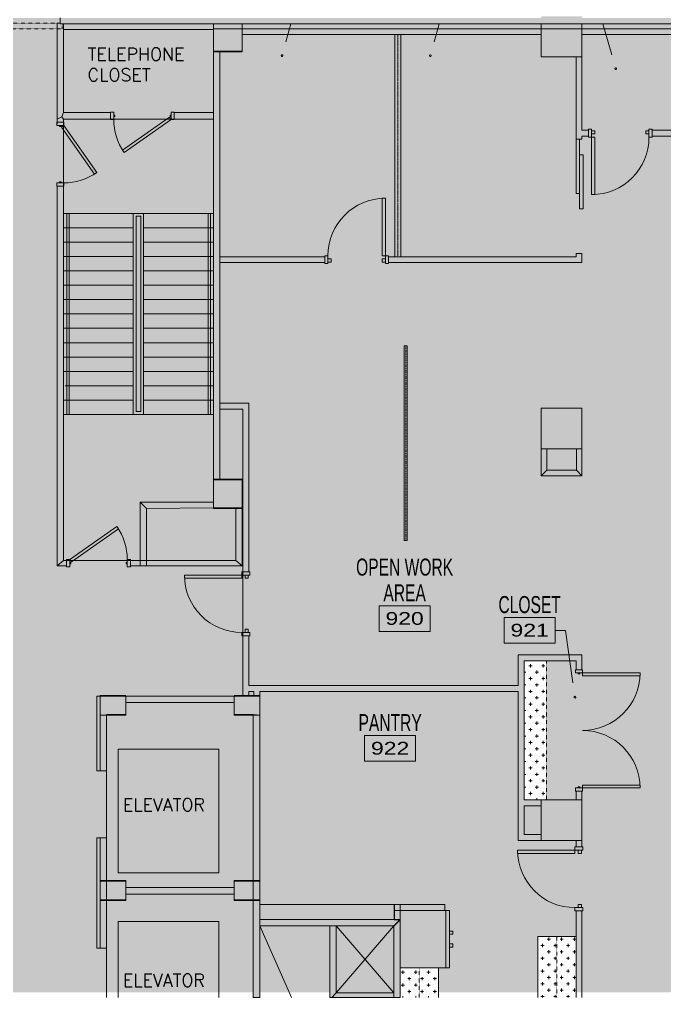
# Model space of a CAD drawing. Header units: inches. Extents: x 395 to 1878, y 644 to 1756.
# Drawn here: x 1077 to 1481, y 644 to 1257 of the extents above; entities that cross this region are included whole.
import ezdxf

# ---------------------------------------------------------------- set-up
doc = ezdxf.new("R2010")
doc.units = ezdxf.units.IN
doc.header["$MEASUREMENT"] = 0
for name, pattern in [('IMPORT-4694_52_AR$0$FENCELINE2 _2_', [1.16, 0.2, -0.08, 0, -0.08, 0.8, 0]), ('IMPORT-4694_52_AR$0$HIDDEN2 _2_', [0.15, 0.1, -0.05]), ('IMPORT-4694_52_AR$0$HIDDEN4', [0.09375, 0.0625, -0.03125]), ('IMPORT-PHANTOM4 _3_', [0.5, 0.25, -0.05, 0.05, -0.05, 0.05, -0.05])]:
    doc.linetypes.add(name, pattern=pattern)
for name, color, linetype, lineweight in [('4694_52_AR$0$A-Area-Iden-Name', 7, 'Continuous', 9), ('4694_52_AR$0$A-Area-Iden-Numb', 7, 'Continuous', 9), ('4694_52_AR$0$A-Door-Neww', 7, 'Continuous', 9), ('4694_52_AR$0$A-Flor-Appl', 7, 'Continuous', 9), ('4694_52_AR$0$A-Flor-Case-Neww', 7, 'Continuous', 9), ('4694_52_AR$0$A-Flor-Case-Patt', 7, 'Continuous', 9), ('4694_52_AR$0$A-Wall-Demo', 7, 'IMPORT-4694_52_AR$0$HIDDEN4', 9), ('4694_52_AR$0$A-Wall-Exst', 7, 'Continuous', 9), ('4694_52_AR$0$A-Wall-Neww', 7, 'Continuous', 9), ('4694_52_AR$0$A-Wall-Patt', 7, 'Continuous', 9), ('4694_52_BB$0$A-Door-Exst', 7, 'Continuous', 9), ('4694_52_BB$0$A-Wall-Exst', 7, 'Continuous', 9), ('4694_52_BB$0$A-Wall-Patt', 7, 'Continuous', 9), ('4694_52_BB$0$BHT', 7, 'Continuous', 9), ('4694_52_BB$0$BPT', 7, 'Continuous', 9), ('4694_52_BB$0$BTX', 7, 'Continuous', 9), ('4694_52_BB$0$T-DRWG-BLCK__1', 7, 'Continuous', 9), ('9t floor LINKED_dwg', 8, 'Continuous', 9), ('A-DETL-GENF', 92, 'Continuous', 9), ('A-Hatch', 7, 'Continuous', 9), ('A-Wall-Neww', 7, 'Continuous', 9), ('A-WALL-PATT', 111, 'Continuous', 13), ('I-WALL', 2, 'Continuous', 13)]:
    doc.layers.add(name, color=color, linetype=linetype, lineweight=lineweight)
doc.styles.add('Arial Narrow', font='ARIALN.TTF', dxfattribs={"width": 1.569593, "height": 8})
doc.styles.add('Arial Narrow_1', font='ARIALN.TTF', dxfattribs={"width": 0.8, "height": 10.666667})
doc.styles.add('romans', font='romans__.ttf', dxfattribs={"height": 8})
pattern_1 = [(0, (0, 0), (4, 4), [2, -6]), (90, (1, -1), (-4, 4), [2, -6])]

# ---------------------------------------------------------------- blocks, each defined once
blk = doc.blocks.new('9t floor LINKED_dwg_4694_52_AR$0$A$C405A1647-4997612-FIRST FLOOR POWER _ SIGNAL')
at = {"layer": '4694_52_AR$0$A-Flor-Appl', "flags": 128}
for points in [[(36, 2.25), (0, 2.25), (0, 31), (36, 31)], [(36, 0), (0, 0), (0, 2.25), (36, 2.25)], [(13, 0), (13, -2), (15, -2), (15, 0)], [(23, 0), (23, -2), (21, -2), (21, 0)]]:
    blk.add_lwpolyline(points, close=True, dxfattribs=at)
blk = doc.blocks.new('9t floor LINKED_dwg_4694_52_AR$0$_DotSmall-4997614-FIRST FLOOR POWER _ SIGNAL')
at = {"layer": '4694_52_AR$0$A-Area-Iden-Name'}
for start, end in [(360, 180), (180, 360)]:
    blk.add_arc((0, 0), 0.0625, start, end, dxfattribs=at)
blk = doc.blocks.new('9t floor LINKED_dwg_4694_52_AR$0$OTJ_Room_Tag_4_P-4997613-FIRST FLOOR POWER _ SIGNAL')
at = {"layer": '4694_52_AR$0$A-Area-Iden-Numb', "flags": 128}
blk.add_lwpolyline([(2, -2), (2, 0), (-2, 0), (-2, -2)], close=True, dxfattribs=at)
blk = doc.blocks.new('9t floor LINKED_dwg_4694_52_BB$0$UNIT0-4997736-FIRST FLOOR POWER _ SIGNAL')
at = {"layer": '4694_52_BB$0$T-DRWG-BLCK__1', "flags": 128}
blk.add_lwpolyline([(1127.25, 705), (1143.25, 705), (1143.25, 717), (1127.25, 717)], close=True, dxfattribs=at)
blk = doc.blocks.new('9t floor LINKED_dwg_4694_52_BB$0$UNIT0-4997737-FIRST FLOOR POWER _ SIGNAL')
at = {"layer": '4694_52_BB$0$T-DRWG-BLCK__1', "flags": 128}
blk.add_lwpolyline([(1211.25, 705), (1227.25, 705), (1227.25, 717), (1211.25, 717)], close=True, dxfattribs=at)
blk = doc.blocks.new('9t floor LINKED_dwg_4694_52_BB$0$UNIT0-4997738-FIRST FLOOR POWER _ SIGNAL')
at = {"layer": '4694_52_BB$0$T-DRWG-BLCK__1', "flags": 128}
blk.add_lwpolyline([(1127.25, 821.00004), (1143.25, 821.00004), (1143.25, 833.00004), (1127.25, 833.00004)], close=True, dxfattribs=at)
blk = doc.blocks.new('9t floor LINKED_dwg_4694_52_BB$0$UNIT0-4997739-FIRST FLOOR POWER _ SIGNAL')
at = {"layer": '4694_52_BB$0$T-DRWG-BLCK__1', "flags": 128}
blk.add_lwpolyline([(1211.25, 821.00004), (1227.25, 821.00004), (1227.25, 833.00004), (1211.25, 833.00004)], close=True, dxfattribs=at)
blk = doc.blocks.new('9t floor LINKED_dwg_4694_52_BB$0$UNIT0-4997740-FIRST FLOOR POWER _ SIGNAL')
at = {"layer": '4694_52_BB$0$T-DRWG-BLCK__1', "flags": 128}
blk.add_lwpolyline([(1198.24992, 950.56188), (1216.24992, 950.56188), (1216.24992, 968.56238), (1198.24992, 968.56238)], close=True, dxfattribs=at)
blk = doc.blocks.new('9t floor LINKED_dwg_4694_52_BB$0$UNIT0-4997749-FIRST FLOOR POWER _ SIGNAL')
at = {"layer": '4694_52_BB$0$T-DRWG-BLCK__1'}
blk.add_line((1198.25, 1254.12), (1198.25, 1236.56), dxfattribs=at)
at = {"layer": '4694_52_BB$0$T-DRWG-BLCK__1', "flags": 128}
blk.add_lwpolyline([(1198.25, 1236.56), (1216.25, 1236.56), (1216.25, 1254.12)], dxfattribs=at)
blk = doc.blocks.new('9t floor LINKED_dwg_4694_52_BB$0$A$C7A7F779C-4997768-FIRST FLOOR POWER _ SIGNAL')
at = {"layer": '4694_52_BB$0$BPT'}
for p, q in [((94.02, 126), (0, 126)), ((2.13, 0.02), (2.13, 125.73)), ((3.63, 0.02), (3.63, 125.73)), ((90.62, 0.02), (90.62, 126.11)), ((92.12, 0.02), (92.12, 126.11)), ((43.75, 117), (0, 117)), ((94.02, 117), (50.12, 117)), ((43.75, 108), (0, 108)), ((94.02, 108), (50.12, 108)), ((43.75, 99), (0, 99)), ((94.02, 99), (50.12, 99)), ((43.75, 90), (0, 90)), ((94.02, 90), (50.12, 90)), ((43.75, 81), (0, 81)), ((94.02, 81), (50.12, 81)), ((43.75, 72), (0, 72)), ((94.02, 72), (50.12, 72)), ((43.75, 63), (0, 63)), ((94.02, 63), (50.12, 63)), ((43.75, 54), (0, 54)), ((94.02, 54), (50.12, 54)), ((43.75, 45), (0, 45)), ((94.02, 45), (50.12, 45)), ((43.75, 36), (0, 36)), ((94.02, 36), (50.12, 36)), ((43.75, 27), (0, 27)), ((94.02, 27), (50.12, 27)), ((43.75, 18), (1, 18)), ((94.02, 18), (50.12, 18)), ((43.75, 9), (43.75, 0.02)), ((94.02, 9), (50.12, 9)), ((94.02, 0), (0, 0))]:
    blk.add_line(p, q, dxfattribs=at)
at = {"layer": '4694_52_BB$0$BPT', "flags": 128}
for points in [[(0, 9), (43.75, 9), (43.75, 125.73)], [(50.12, 125.73), (50.12, 117), (50.12, 0.02)]]:
    blk.add_lwpolyline(points, dxfattribs=at)
blk.add_lwpolyline([(45.51, 124.23), (48.51, 124.23), (48.51, 1.89), (45.51, 1.89)], close=True, dxfattribs=at)
blk = doc.blocks.new('9t floor LINKED_dwg-4848483-FIRST FLOOR POWER _ SIGNAL')
at = {"layer": '4694_52_AR$0$A-Flor-Case-Patt'}
h = blk.add_hatch(dxfattribs=at)
h.set_pattern_fill('FP_2', color=256, style=0, pattern_type=2)
h.set_pattern_definition(pattern_1)
h.paths.add_polyline_path([(1393, 768), (1407, 768), (1407, 855.02), (1393, 855.02), (1393, 814.06)], flags=0)
h = blk.add_hatch(dxfattribs=at)
h.set_pattern_fill('FP_3', color=256, style=0, pattern_type=2)
h.set_pattern_definition([(90, (1976.5, -792.25), (-4, 4), [2, -6]), (180, (1977.5, -791.25), (-4, -4), [2, -6])])
h.paths.add_polyline_path([(1401.5, 644.22), (1425.5, 644.22), (1425.5, 682.5), (1401.5, 682.5), (1401.5, 647.5)], flags=0)
h = blk.add_hatch(dxfattribs=at)
h.set_pattern_fill('FP_2', color=256, style=0, pattern_type=2)
h.set_pattern_definition(pattern_1)
h.paths.add_polyline_path([(1315.25, 644.22), (1339.25, 644.22), (1339.25, 662.79), (1315.25, 662.79), (1315.25, 647.07)], flags=0)
at = {"layer": '4694_52_BB$0$BHT'}
h = blk.add_hatch(color=256, dxfattribs=at)
h.paths.add_polyline_path([(683.75, 987.5), (685, 987.5), (685, 1013), (683.75, 1013), (683.75, 1010.33)], flags=0)
h.paths.add_polyline_path([(688.75, 987.5), (709.25, 987.5), (709.25, 1013), (688.75, 1013), (688.75, 1008)], flags=0)
h.paths.add_polyline_path([(1429.25, 988), (1429.25, 1013.5), (1403.75, 1013.5), (1403.75, 988)], flags=0)
h.paths.add_polyline_path([(707.94, 1233), (709.25, 1233), (709.25, 1258.5), (683.75, 1258.5), (683.75, 1233), (696.35, 1233)], flags=0)
h.paths.add_polyline_path([(1429.25, 1233.5), (1429.25, 1254.12), (1403.75, 1254.12), (1403.75, 1233.5)], flags=0)
h.paths.add_polyline_path([(1429.25, 1257.87), (1429.25, 1259), (1403.75, 1259), (1403.75, 1257.87), (1404.88, 1257.87)], flags=0)
h.paths.add_polyline_path([(683.75, 1497.5), (709.25, 1497.5), (709.25, 1523), (683.75, 1523)], flags=0)
h.paths.add_polyline_path([(1404.5, 1497.5), (1427.5, 1497.5), (1427.5, 1520.45), (1404.5, 1520.45)], flags=0)
h.paths.add_polyline_path([(1163.75, 1497.5), (1189.25, 1497.5), (1189.25, 1523), (1163.75, 1523), (1163.75, 1519.5)], flags=0)
h.paths.add_polyline_path([(936.73, 1499.81), (949.25, 1499.81), (949.25, 1523), (948.25, 1523), (948.25, 1521.38), (944.5, 1521.38), (944.5, 1523), (923.75, 1523), (923.75, 1499.81), (936.31, 1499.81)], flags=0)
h = blk.add_hatch(color=256, dxfattribs=at)
h.paths.add_polyline_path([(1002.25, 969), (975.53, 966.56), (1002.25, 966.56)], flags=0)
h.paths.add_polyline_path([(891.25, 911.3), (891.25, 914.56), (953.53, 914.56), (953.53, 927.72), (971.53, 927.72), (971.53, 914.56), (1014.25, 914.56), (1014.25, 950.56), (1010.25, 950.56), (1010.25, 918.56), (975.53, 918.56), (975.53, 966.56), (1002.25, 969), (1014.25, 969), (1014.25, 1037.1), (1010.25, 1037.1), (1010.25, 970.56), (971.53, 970.56), (971.53, 946.56), (876.25, 946.56), (876.25, 946.31), (888.63, 946.31), (888.63, 942.56), (971.53, 942.56), (971.53, 938.56), (876.25, 938.56), (876.25, 934.56), (887.25, 934.56), (887.25, 911.3), (888.63, 911.3)], flags=0)
h.paths.add_polyline_path([(949.53, 918.56), (891.25, 918.56), (891.25, 934.56), (971.53, 934.56), (971.53, 931.72), (949.53, 931.72), (949.53, 926.83)], flags=0)
h.paths.add_polyline_path([(858.25, 934.56), (858.25, 938.56), (825.5, 938.56), (825.5, 934.56)], flags=0)
h.paths.add_polyline_path([(821.75, 934.56), (821.75, 938.56), (820.25, 938.56), (820.25, 942.56), (816.25, 942.56), (816.25, 934.56), (820.25, 934.56)], flags=0)
h.paths.add_polyline_path([(858.25, 1243), (876.25, 1243), (876.25, 1250.56), (939.28, 1250.56), (939.28, 1212.56), (925.28, 1212.56), (925.28, 1236.56), (820.25, 1236.56), (820.25, 1250.56), (858.25, 1250.56), (858.25, 1243)], flags=0)
h.paths.add_polyline_path([(816.56, 946.31), (858.25, 946.31), (858.25, 946.56), (820.25, 946.56), (820.25, 1080.56), (964.25, 1080.56), (964.25, 1018.56), (968.25, 1018.56), (968.25, 1076.56), (1010.25, 1076.56), (1010.25, 1073.1), (1014.25, 1073.1), (1014.25, 1109.59), (1010.25, 1109.59), (1010.25, 1106.56), (968.25, 1106.56), (968.25, 1161.64), (964.25, 1161.64), (964.25, 1102.56), (876.25, 1102.56), (876.25, 1098.56), (964.25, 1098.56), (964.25, 1084.56), (820.25, 1084.56), (820.25, 1098.56), (858.25, 1098.56), (858.25, 1102.56), (820.25, 1102.56), (820.25, 1232.56), (921.28, 1232.56), (921.28, 1208.56), (943.28, 1208.56), (943.28, 1250.56), (1014.25, 1250.56), (1014.25, 1254.12), (858.25, 1254.12), (858.25, 1254.12), (817, 1254.12), (817, 1110.12), (816.25, 1110.12), (816.25, 1106.37), (817, 1106.37), (817, 977.94), (816.25, 977.94), (816.25, 946.31), (816.54, 946.31)], flags=0)
h.paths.add_polyline_path([(1216.25, 951), (1216.25, 968.56), (1198.25, 968.56), (1198.25, 951), (1202.25, 951)], flags=0)
h.paths.add_polyline_path([(1202.25, 969), (1202.25, 1236.56), (1198.25, 1236.56), (1198.25, 1198.56), (1171.72, 1198.56), (1171.72, 1194.56), (1198.25, 1194.56), (1198.25, 969)], flags=0)
h.paths.add_polyline_path([(1010.25, 1080.56), (968.25, 1080.56), (968.25, 1102.56), (1010.25, 1102.56), (1010.25, 1084.56)], flags=0)
h.paths.add_polyline_path([(1014.25, 1145.59), (1014.25, 1218.56), (1010.25, 1218.56), (1010.25, 1145.59)], flags=0)
h.paths.add_polyline_path([(1100.25, 1191.56), (1104.25, 1191.56), (1104.25, 1194.56), (1135.72, 1194.56), (1135.72, 1198.56), (1104.25, 1198.56), (1104.25, 1250.56), (1198.25, 1250.56), (1198.25, 1237), (1216.25, 1237), (1216.25, 1254.12), (1102.13, 1254.12), (1102.13, 1254.56), (1100.25, 1254.56), (1100.25, 1194.56)], flags=0)
h.paths.add_polyline_path([(1014.25, 1219), (1014.25, 1250.56), (1002.25, 1250.56), (1002.25, 1219), (1010.25, 1219)], flags=0)
for points in [[(1152.25, 914.56), (1156.25, 914.56), (1156.25, 950.56), (1152.25, 954.56), (1152.25, 920.49)], [(1156.25, 950.56), (1198.25, 951), (1198.25, 954.56), (1152.25, 954.56)], [(1227.25, 717.44), (1227.25, 821), (1223.25, 821.44), (1223.25, 717.44)], [(1127.25, 675.14), (1127.25, 744.12), (1125.25, 744.12), (1125.25, 675.14)], [(1131.25, 717), (1131.25, 744.12), (1127.25, 744.12), (1127.25, 717.44)], [(1143.25, 705), (1143.25, 717.44), (1127.25, 717.44), (1127.25, 705.44), (1136.69, 705.18)], [(1227.25, 705), (1227.25, 717.44), (1211.25, 717.44), (1211.25, 705)], [(1211.25, 709), (1211.25, 713), (1143.25, 713), (1143.25, 709)], [(1131.25, 675.14), (1131.25, 705), (1127.25, 705), (1127.25, 675.14)], [(1223.25, 644.22), (1227.25, 644.22), (1227.25, 705), (1223.25, 705), (1223.25, 647.5)], [(1311.25, 689.07), (1315.25, 693.07), (1227.25, 693.07), (1227.25, 689.07)], [(1315.25, 644.22), (1315.25, 692.86), (1311.25, 688.86), (1311.25, 644.22)], [(1271.25, 644.22), (1272.4, 644.22), (1275.25, 647.07), (1275.25, 689.07), (1271.25, 689.07), (1271.25, 647.5)], [(1311.25, 644.22), (1311.25, 647.07), (1275.25, 647.07), (1272.4, 644.22)]]:
    blk.add_hatch(color=256, dxfattribs=at).paths.add_polyline_path(points, flags=0)
h = blk.add_hatch(color=256, dxfattribs=at)
h.paths.add_polyline_path([(1311.34, 644.22), (1315.25, 644.22), (1315.25, 693.07), (1227.25, 693.07), (1227.25, 705), (1223.25, 705), (1223.25, 644.22), (1227.25, 644.22), (1227.25, 689.07), (1271.25, 689.07), (1271.25, 644.22), (1311.25, 644.22)], flags=0)
h.paths.add_polyline_path([(807.25, 644.22), (811.25, 644.22), (811.25, 694.57), (887.25, 694.57), (887.25, 644.22), (891.25, 644.22), (891.25, 705), (887.25, 705), (887.25, 698.57), (807.25, 698.57), (807.25, 647.5)], flags=0)
h.paths.add_polyline_path([(1311.25, 647.07), (1275.25, 647.07), (1275.25, 689.07), (1311.25, 689.07), (1311.25, 647.5)], flags=0)
h.paths.add_polyline_path([(983.25, 675.14), (987.25, 675.14), (987.25, 705), (983.25, 705)], flags=0)
h.paths.add_polyline_path([(1127.25, 675.14), (1131.25, 675.14), (1131.25, 705), (1127.25, 705)], flags=0)
h.paths.add_polyline_path([(1136.69, 705.44), (1143.25, 705.44), (1143.25, 709), (1211.25, 709), (1211.25, 705.44), (1227.25, 705.44), (1227.25, 717), (1211.25, 717), (1211.25, 713), (1143.25, 713), (1143.25, 717), (1127.25, 717), (1127.25, 705.44)], flags=0)
h.paths.add_polyline_path([(903.25, 705.44), (903.25, 713), (971.25, 713), (971.25, 705.44), (987.25, 705.44), (987.25, 717), (913.13, 717), (913.13, 789.61), (983.25, 789.61), (983.25, 786.11), (987.25, 786.11), (987.25, 833), (983.25, 833), (983.25, 819.1), (963.13, 819.1), (963.13, 833), (947.63, 833), (947.63, 829), (959.13, 829), (959.13, 815.1), (983.25, 815.1), (983.25, 793.61), (891.25, 793.61), (891.25, 797), (887.25, 797), (887.25, 717.44), (891.25, 717.44), (891.25, 789.61), (909.13, 789.61), (909.13, 717), (887.25, 717), (887.25, 705.44), (891.25, 705.44)], flags=0)
h.paths.add_polyline_path([(1131.25, 717.44), (1131.25, 744.12), (1127.25, 744.11), (1127.25, 717.44)], flags=0)
h.paths.add_polyline_path([(987.25, 717.44), (987.25, 744.11), (983.25, 744.11), (983.25, 717.44)], flags=0)
h.paths.add_polyline_path([(1223.25, 717.44), (1227.25, 717.44), (1227.25, 833), (1211.25, 833), (1211.25, 821), (1223.25, 821), (1223.25, 746.25)], flags=0)
h.paths.add_polyline_path([(1127.25, 786.11), (1131.25, 786.11), (1131.25, 821), (1143.25, 821), (1143.25, 833), (1127.25, 833), (1127.25, 793.61)], flags=0)
h.paths.add_polyline_path([(891.68, 797.44), (899.25, 797.44), (899.25, 829), (911.63, 829), (911.63, 833), (887.25, 833), (887.25, 797.44), (891.25, 797.44)], flags=0)
h.paths.add_polyline_path([(887.25, 833.44), (891.25, 833.44), (891.25, 839.74), (887.25, 839.74)], flags=0)
at = {"lineweight": 9}
blk.add_line((1227.25, 644.22), (1227.25, 689.07), dxfattribs=at)
at = {"lineweight": 9, "flags": 128}
for points in [[(1198.25, 1194.56), (1104.25, 1194.56), (1104.25, 918.06), (1152.25, 918.06), (1152.25, 954.56), (1198.25, 954.56)], [(1275.25, 689.07), (1311.25, 689.07), (1311.25, 647.07), (1275.25, 647.07)]]:
    blk.add_lwpolyline(points, close=True, dxfattribs=at)
for points in [[(1211.25, 829), (1143.25, 829), (1143.25, 821), (1131.25, 821), (1131.25, 644.22)], [(1223.25, 644.22), (1223.25, 821), (1211.25, 821), (1211.25, 829)], [(1227.25, 689.07), (1271.25, 689.07), (1271.25, 644.22)]]:
    blk.add_lwpolyline(points, dxfattribs=at)
at = {"layer": '4694_52_AR$0$A-Area-Iden-Name'}
for p, q in [((1243.72, 1242.93), (1246.84, 1254.12)), ((1336.64, 1242.93), (1339.76, 1254.12)), ((1447.9, 1234.78), (1442.39, 1254.12))]:
    blk.add_line(p, q, dxfattribs=at)
at = {"layer": '4694_52_AR$0$A-Area-Iden-Name', "flags": 128}
blk.add_lwpolyline([(1423.57, 841.23), (1419.01, 874.21), (1412.45, 874.21)], dxfattribs=at)
at = {"layer": '4694_52_AR$0$A-Door-Neww', "flags": 128}
for points in [[(1435.25, 1188.2), (1433.25, 1188.2), (1433.25, 1183.2), (1435.25, 1183.2)], [(1435.25, 1187.2), (1437.25, 1187.2), (1437.25, 1185.2), (1435.25, 1185.2)], [(1435.25, 1183.2), (1437.25, 1183.2), (1437.25, 1147.2), (1435.25, 1147.2)], [(1471.25, 1187.2), (1469.25, 1187.2), (1469.25, 1185.2), (1471.25, 1185.2)], [(1471.25, 1188.2), (1473.25, 1188.2), (1473.25, 1183.2), (1471.25, 1183.2)], [(1425.5, 1182), (1427.77, 1182), (1427.77, 1148), (1425.5, 1148)], [(1427.77, 1172.2), (1430.04, 1172.2), (1430.04, 1138.2), (1427.77, 1138.2)], [(1306, 1108.95), (1304, 1108.95), (1304, 1144.95), (1306, 1144.95)], [(1270, 1103.95), (1268, 1103.95), (1268, 1108.95), (1270, 1108.95)], [(1306, 1103.95), (1308, 1103.95), (1308, 1108.95), (1306, 1108.95)], [(1270, 1104.95), (1272, 1104.95), (1272, 1106.95), (1270, 1106.95)], [(1306, 1104.95), (1304, 1104.95), (1304, 1106.95), (1306, 1106.95)], [(1216.05, 908.87), (1216.05, 906.87), (1180.05, 906.87), (1180.05, 908.87)], [(1221.05, 908.87), (1221.05, 910.87), (1216.05, 910.87), (1216.05, 908.87)], [(1220.05, 908.87), (1220.05, 906.87), (1218.05, 906.87), (1218.05, 908.87)], [(1221.05, 872.87), (1221.05, 870.87), (1216.05, 870.87), (1216.05, 872.87)], [(1220.05, 872.87), (1220.05, 874.87), (1218.05, 874.87), (1218.05, 872.87)], [(1425.12, 847.51), (1425.12, 849.51), (1429.62, 849.51), (1429.62, 847.51)], [(1426.87, 847.51), (1426.87, 846.88), (1427.87, 846.88), (1427.87, 847.51)], [(1429.62, 847.51), (1429.62, 845.76), (1465.62, 845.76), (1465.62, 847.51)], [(1425.12, 775.51), (1425.12, 773.51), (1429.62, 773.51), (1429.62, 775.51)], [(1426.87, 775.51), (1426.87, 776.13), (1427.87, 776.13), (1427.87, 775.51)], [(1429.62, 775.51), (1429.62, 777.26), (1465.62, 777.26), (1465.62, 775.51)], [(1424.87, 736.5), (1424.87, 734.5), (1388.87, 734.5), (1388.87, 736.5)], [(1429.87, 736.5), (1429.87, 738.5), (1424.87, 738.5), (1424.87, 736.5)], [(1428.87, 736.5), (1428.87, 734.5), (1426.87, 734.5), (1426.87, 736.5)], [(1429.87, 700.5), (1429.87, 698.5), (1424.87, 698.5), (1424.87, 700.5)], [(1428.87, 700.5), (1428.87, 702.5), (1426.87, 702.5), (1426.87, 700.5)]]:
    blk.add_lwpolyline(points, close=True, dxfattribs=at)
at = {"layer": '4694_52_AR$0$A-Door-Neww'}
for centre, start, end in [((1435.25, 1183.2), 270, 360), ((1306, 1108.95), 90, 180), ((1216.05, 908.87), 180, 270), ((1429.62, 847.51), 270, 0), ((1429.62, 775.51), 0, 90), ((1424.87, 736.5), 180, 270)]:
    blk.add_arc(centre, 36, start, end, dxfattribs=at)
at = {"layer": '4694_52_AR$0$A-Flor-Case-Neww', "linetype": 'IMPORT-4694_52_AR$0$HIDDEN2 _2_'}
for p, q in [((1413.5, 682.5), (1413.5, 644.22)), ((1327.25, 662.79), (1327.25, 644.22))]:
    blk.add_line(p, q, dxfattribs=at)
at = {"layer": '4694_52_AR$0$A-Flor-Case-Neww'}
blk.add_line((1315.25, 644.22), (1315.25, 662.79), dxfattribs=at)
at = {"layer": '4694_52_AR$0$A-Flor-Case-Neww', "linetype": 'IMPORT-4694_52_AR$0$HIDDEN2 _2_', "flags": 128}
blk.add_lwpolyline([(1393, 768), (1393, 855.02), (1407, 855.02), (1407, 768)], close=True, dxfattribs=at)
at = {"layer": '4694_52_AR$0$A-Flor-Case-Neww', "flags": 128}
for points in [[(1401.5, 644.22), (1401.5, 682.5), (1425.5, 682.5), (1425.5, 644.22)], [(1315.25, 662.79), (1339.25, 662.79), (1339.25, 644.22)]]:
    blk.add_lwpolyline(points, dxfattribs=at)
at = {"layer": '4694_52_AR$0$A-Wall-Demo'}
blk.add_line((1102.13, 1254.56), (1014.25, 1254.56), dxfattribs=at)
at = {"layer": '4694_52_AR$0$A-Wall-Demo', "flags": 128}
blk.add_lwpolyline([(1014.25, 1254.12), (1014.25, 1251.06), (1103.52, 1251.06), (1103.52, 1254.12)], dxfattribs=at)
at = {"layer": '4694_52_AR$0$A-Wall-Exst', "flags": 128}
for points in [[(1216.25, 1251.07), (1216.25, 1247.57), (1403.75, 1247.57), (1403.75, 1251.07)], [(1429.25, 1251.07), (1429.25, 1247.57), (1649.49, 1247.57), (1649.49, 1251.07)]]:
    blk.add_lwpolyline(points, close=True, dxfattribs=at)
blk.add_lwpolyline([(1311.75, 693.07), (1311.75, 702.54), (1227.25, 702.54), (1227.25, 693.07), (1311.75, 693.07)], dxfattribs=at)
at = {"layer": '4694_52_AR$0$A-Wall-Neww'}
blk.add_line((1429.25, 644.22), (1429.25, 698.5), dxfattribs=at)
at = {"layer": '4694_52_AR$0$A-Wall-Neww', "flags": 128}
for points in [[(1315.75, 1247.57), (1312, 1247.57), (1312, 1108.32), (1315.75, 1108.32)], [(1473.25, 1187.57), (1473.25, 1183.82), (1489.25, 1183.82), (1489.25, 1165.36), (1493, 1165.36), (1493, 1187.57), (1493, 1247.48), (1489.25, 1247.48), (1489.25, 1187.57)], [(1429.25, 1187.57), (1429.25, 1233.5), (1425.5, 1233.5), (1425.5, 1187.57), (1425.5, 1182), (1429.25, 1182), (1429.25, 1183.82), (1433.25, 1183.82), (1433.25, 1187.57)], [(1308, 1108.32), (1308, 1104.57), (1429.25, 1104.57), (1429.25, 1110.32), (1425.5, 1110.32), (1425.5, 1108.32)], [(1202.25, 1108.32), (1202.25, 1104.57), (1268, 1104.57), (1268, 1108.32)], [(1202.25, 1016.57), (1202.25, 1012.82), (1216.68, 1012.82), (1216.68, 910.87), (1220.43, 910.87), (1220.43, 1016.57)], [(1425.5, 768), (1429.25, 768), (1429.25, 773.51), (1425.5, 773.51)], [(1429.25, 742.5), (1425.5, 742.5), (1425.5, 738.5), (1429.25, 738.5)], [(1311.5, 692.86), (1315.25, 692.86), (1315.25, 702.54), (1311.5, 702.54)], [(1311.75, 702.54), (1311.75, 698.79), (1343.25, 698.79), (1343.25, 702.54)]]:
    blk.add_lwpolyline(points, close=True, dxfattribs=at)
for points in [[(1220.43, 870.87), (1216.68, 870.87), (1216.68, 836), (1216.68, 833.44), (1220.43, 833.44), (1220.43, 836), (1223.5, 836), (1223.5, 833.44)], [(1403.75, 764.25), (1403.75, 768), (1393, 768), (1393, 836), (1393, 855.02), (1425.5, 855.02), (1425.5, 849.51), (1429.25, 849.51), (1429.25, 858.77), (1389.25, 858.77), (1389.25, 839.75), (1227.25, 839.75), (1220.43, 839.75), (1220.43, 870.87)], [(1223.5, 833.44), (1227.25, 833.44), (1227.25, 836), (1389.25, 836), (1389.25, 768), (1389.25, 742.5), (1403.75, 742.5), (1403.75, 746.25), (1393, 746.25), (1393, 764.25), (1403.75, 764.25)], [(1429.25, 698.5), (1425.5, 698.5), (1425.5, 644.22)]]:
    blk.add_lwpolyline(points, dxfattribs=at)
at = {"layer": '4694_52_AR$0$A-Wall-Patt'}
for p, q in [((1216.25, 1247.57), (1216.25, 1251.07)), ((1403.75, 1251.07), (1403.75, 1247.57)), ((1429.25, 1247.57), (1429.25, 1251.07)), ((1227.25, 693.07), (1227.25, 702.54)), ((1311.75, 702.54), (1311.75, 693.07))]:
    blk.add_line(p, q, dxfattribs=at)
at = {"layer": '4694_52_AR$0$A-Wall-Patt', "linetype": 'IMPORT-4694_52_AR$0$FENCELINE2 _2_'}
blk.add_line((1313.87, 1247.57), (1313.87, 1108.32), dxfattribs=at)
at = {"layer": '4694_52_BB$0$A-Door-Exst', "flags": 128}
for points in [[(1135.72, 1198.81), (1133.72, 1198.81), (1133.72, 1194.31), (1135.72, 1194.31)], [(1135.72, 1197.06), (1136.35, 1197.06), (1136.35, 1196.06), (1135.72, 1196.06)], [(1171.72, 1194.31), (1170.72, 1195.75), (1141.23, 1175.1), (1142.24, 1173.66)], [(1171.72, 1197.06), (1171.1, 1197.06), (1171.1, 1196.06), (1171.72, 1196.06)], [(1171.72, 1198.81), (1173.72, 1198.81), (1173.72, 1194.31), (1171.72, 1194.31)], [(1100, 1190.56), (1100, 1192.56), (1104.5, 1192.56), (1104.5, 1190.56)], [(1101.75, 1190.56), (1101.75, 1189.94), (1102.75, 1189.94), (1102.75, 1190.56)], [(1104.5, 1190.56), (1103.07, 1189.56), (1123.72, 1160.07), (1125.15, 1161.07)], [(1100, 1154.56), (1100, 1152.56), (1104.5, 1152.56), (1104.5, 1154.56)], [(1101.75, 1154.56), (1101.75, 1155.19), (1102.75, 1155.19), (1102.75, 1154.56)], [(1108.25, 918.56), (1109.25, 917.13), (1138.74, 937.78), (1137.74, 939.21)], [(1108.25, 914.06), (1106.25, 914.06), (1106.25, 918.56), (1108.25, 918.56)], [(1108.25, 915.81), (1108.88, 915.81), (1108.88, 916.81), (1108.25, 916.81)], [(1144.25, 915.81), (1143.63, 915.81), (1143.63, 916.81), (1144.25, 916.81)], [(1144.25, 914.06), (1146.25, 914.06), (1146.25, 918.56), (1144.25, 918.56)]]:
    blk.add_lwpolyline(points, close=True, dxfattribs=at)
at = {"layer": '4694_52_BB$0$A-Door-Exst'}
for centre, start, end in [((1171.72, 1194.31), 180, 215), ((1104.5, 1190.56), 270, 305), ((1108.25, 918.56), 0, 35)]:
    blk.add_arc(centre, 36, start, end, dxfattribs=at)
at = {"layer": '4694_52_BB$0$A-Wall-Exst'}
blk.add_line((1104.25, 1198.56), (1104.25, 1254.12), dxfattribs=at)
at = {"layer": '4694_52_BB$0$A-Wall-Exst', "flags": 128}
blk.add_lwpolyline([(1102.13, 1254.56), (1100.25, 1254.56), (1100.25, 1194.56), (1100.25, 1192.56), (1104.25, 1192.56), (1104.25, 1194.56), (1133.72, 1194.56), (1133.72, 1198.56), (1104.25, 1198.56)], dxfattribs=at)
for points in [[(1173.72, 1198.56), (1173.72, 1194.56), (1198.25, 1194.56), (1198.25, 1198.56)], [(1104.25, 1152.56), (1100.25, 1152.56), (1100.25, 914.56), (1106.25, 914.56), (1106.25, 918.06), (1104.25, 918.06)], [(1403.75, 971), (1429.25, 971), (1429.25, 988), (1425.75, 988), (1425.75, 974.5), (1407.25, 974.5), (1407.25, 988), (1403.75, 988)], [(1146.25, 918.06), (1146.25, 914.56), (1216.25, 914.56), (1216.25, 950.56), (1212.25, 950.56), (1212.25, 918.06)], [(1143.25, 833), (1143.25, 829), (1211.25, 829), (1211.25, 833)]]:
    blk.add_lwpolyline(points, close=True, dxfattribs=at)
at = {"layer": '4694_52_BB$0$A-Wall-Patt'}
for p, q in [((1100.25, 1254.56), (1102.13, 1254.56)), ((1173.72, 1194.56), (1173.72, 1198.56)), ((1198.25, 1198.56), (1198.25, 1194.56)), ((1100.25, 1152.56), (1104.25, 1152.56)), ((1403.75, 988), (1407.25, 988)), ((1425.75, 988), (1429.25, 988)), ((1212.25, 950.56), (1216.25, 950.56)), ((1106.25, 918.06), (1106.25, 914.56)), ((1146.25, 914.56), (1146.25, 918.06)), ((1143.25, 829), (1143.25, 833)), ((1211.25, 833), (1211.25, 829))]:
    blk.add_line(p, q, dxfattribs=at)
at = {"layer": '4694_52_BB$0$A-Wall-Patt', "flags": 128}
for points in [[(1103.25, 1195.9), (1100.25, 1194.56), (1103.25, 1195.9), (1104.25, 1198.56), (1103.25, 1195.9), (1104.25, 1194.56)], [(1403.75, 971), (1407.25, 974.5)], [(1429.25, 971), (1425.75, 974.5)], [(1100.25, 914.56), (1104.25, 918.06)], [(1216.25, 914.56), (1212.25, 918.06)]]:
    blk.add_lwpolyline(points, close=True, dxfattribs=at)
for points in [[(1133.72, 1198.56), (1133.72, 1195.9), (1133.72, 1194.56)], [(1104.25, 1192.56), (1103.25, 1192.56), (1100.25, 1192.56)]]:
    blk.add_lwpolyline(points, dxfattribs=at)
at = {"layer": '4694_52_BB$0$BHT'}
for p, q in [((1156.25, 950.56), (1152.25, 954.56)), ((1152.25, 954.56), (1152.25, 920.49)), ((1198.25, 954.56), (1152.25, 954.56)), ((1152.25, 954.56), (1156.25, 950.56)), ((1156.25, 950.56), (1198.25, 951)), ((1156.25, 914.56), (1156.25, 950.56)), ((1198.25, 951), (1198.25, 954.56)), ((1152.25, 920.49), (1152.25, 914.56)), ((1152.25, 914.56), (1156.25, 914.56)), ((1227.25, 821), (1223.25, 821.44)), ((1223.25, 821.44), (1223.25, 717.44)), ((1227.25, 717.44), (1227.25, 821)), ((1127.25, 744.12), (1125.25, 744.12)), ((1125.25, 744.12), (1125.25, 675.14)), ((1127.25, 675.14), (1127.25, 744.12)), ((1131.25, 744.12), (1127.25, 744.12)), ((1127.25, 744.12), (1127.25, 717.44)), ((1131.25, 717), (1131.25, 744.12)), ((1143.25, 717.44), (1127.25, 717.44)), ((1127.25, 717.44), (1127.25, 705.44)), ((1127.25, 717.44), (1131.25, 717)), ((1143.25, 705), (1143.25, 717.44)), ((1227.25, 717.44), (1211.25, 717.44)), ((1211.25, 717.44), (1211.25, 705)), ((1223.25, 717.44), (1227.25, 717.44)), ((1227.25, 705), (1227.25, 717.44)), ((1211.25, 713), (1143.25, 713)), ((1143.25, 713), (1143.25, 709)), ((1211.25, 709), (1211.25, 713)), ((1127.25, 705.44), (1136.69, 705.18)), ((1131.25, 705), (1127.25, 705)), ((1127.25, 705), (1127.25, 675.14)), ((1131.25, 675.14), (1131.25, 705)), ((1136.69, 705.18), (1143.25, 705)), ((1143.25, 709), (1211.25, 709)), ((1211.25, 705), (1227.25, 705)), ((1227.25, 705), (1223.25, 705)), ((1223.25, 705), (1223.25, 647.5)), ((1227.25, 644.22), (1227.25, 705)), ((1315.25, 693.07), (1227.25, 693.07)), ((1227.25, 693.07), (1227.25, 689.07)), ((1311.25, 689.07), (1315.25, 693.07)), ((1315.25, 692.86), (1311.25, 688.86)), ((1315.25, 644.22), (1315.25, 692.86)), ((1227.25, 689.07), (1311.25, 689.07)), ((1275.25, 689.07), (1271.25, 689.07)), ((1271.25, 689.07), (1271.25, 647.5)), ((1275.25, 647.07), (1275.25, 689.07)), ((1311.25, 688.86), (1311.25, 644.22)), ((1125.25, 675.14), (1127.25, 675.14)), ((1127.25, 675.14), (1131.25, 675.14)), ((1223.25, 647.5), (1223.25, 644.22)), ((1223.25, 644.22), (1227.25, 644.22)), ((1271.25, 647.5), (1271.25, 644.22)), ((1271.25, 644.22), (1272.4, 644.22)), ((1272.4, 644.22), (1275.25, 647.07)), ((1275.25, 647.07), (1272.4, 644.22)), ((1272.4, 644.22), (1311.25, 644.22)), ((1311.25, 647.07), (1275.25, 647.07)), ((1311.25, 644.22), (1311.25, 647.07)), ((1311.25, 644.22), (1315.25, 644.22))]:
    blk.add_line(p, q, dxfattribs=at)
at = {"layer": '4694_52_BB$0$BPT'}
for p, q in [((1100.25, 1254.56), (1100.25, 1254.56)), ((1104.25, 1250.56), (1198.25, 1250.56)), ((1403.75, 1254.12), (1403.75, 1233.5)), ((1198.25, 1236.56), (1198.25, 1198.56)), ((1202.25, 1236.56), (1202.25, 968.56)), ((1198.25, 1194.56), (1198.25, 968.56)), ((1156.25, 914.56), (1156.25, 950.56)), ((1127.25, 833), (1127.25, 786.11)), ((1223.25, 821), (1223.25, 717)), ((1127.25, 744.12), (1127.25, 675.14)), ((1211.25, 713), (1143.25, 713)), ((1211.25, 709), (1143.25, 709)), ((1223.25, 705), (1223.25, 644.22)), ((1315.25, 644.22), (1315.25, 692.86)), ((1227.25, 689.07), (1227.25, 644.22)), ((1271.25, 644.22), (1271.25, 689.07))]:
    blk.add_line(p, q, dxfattribs=at)
at = {"layer": '4694_52_BB$0$BPT', "flags": 128}
for points in [[(1102.13, 1254.56), (1100.25, 1254.56), (1100.25, 1191.56)], [(1216.25, 1254.12), (1216.25, 1237), (1198.25, 1237), (1198.25, 1254.12)], [(1403.75, 1233.5), (1429.25, 1233.5), (1429.25, 1254.12)], [(1152.25, 918.56), (1152.25, 954.56), (1198.25, 954.56)], [(1127.25, 821.44), (1127.25, 833.44), (1143.25, 833.44)], [(1211.25, 833.44), (1227.25, 833.44), (1227.25, 821.44)], [(1152.25, 833), (1125.25, 833), (1125.25, 786.11), (1131.25, 786.11), (1131.25, 821)], [(1143.25, 829.44), (1143.25, 821.44), (1131.25, 821.44)], [(1156.25, 833), (1227.25, 833), (1227.25, 693.07), (1315.25, 693.07)], [(1223.25, 821.44), (1211.25, 821.44), (1211.25, 829.44)], [(1131.25, 717), (1131.25, 744.12), (1125.25, 744.12), (1125.25, 675.14), (1131.25, 675.14), (1131.25, 705)], [(1201.62, 644.22), (1201.62, 691.81), (1138.62, 691.81), (1138.62, 644.22)], [(1271.25, 689.07), (1227.25, 689.07), (1247.28, 644.22)], [(1311.25, 688.86), (1311.25, 647.07), (1275.25, 689.07)], [(1275.25, 647.07), (1275.25, 689.07), (1311.25, 689.07), (1275.25, 647.07), (1311.25, 647.07)]]:
    blk.add_lwpolyline(points, dxfattribs=at)
for points in [[(1403.75, 988), (1429.25, 988), (1429.25, 1013.5), (1403.75, 1013.5)], [(1216.25, 951), (1198.25, 951), (1198.25, 969), (1216.25, 969)], [(1201.62, 722.3), (1201.62, 799.78), (1138.62, 799.78), (1138.62, 722.3)], [(1403.75, 742.5), (1429.25, 742.5), (1429.25, 768), (1403.75, 768)], [(1127.25, 705.44), (1127.25, 717.44), (1143.25, 717.44), (1143.25, 705.44)], [(1227.25, 705.44), (1211.25, 705.44), (1211.25, 717.44), (1227.25, 717.44)]]:
    blk.add_lwpolyline(points, close=True, dxfattribs=at)
at = {"layer": 'A-Hatch', "flags": 128}
blk.add_lwpolyline([(1649.49, 1251.07), (1198.25, 1251.07), (1198.25, 954.56), (1152.25, 954.56), (1152.25, 914.56), (1216.68, 914.56), (1216.68, 833), (1227.25, 833), (1227.25, 693.07), (1315.25, 692.86), (1315.25, 644.22)], dxfattribs=at)
at = {"layer": 'A-Wall-Neww', "flags": 128}
blk.add_lwpolyline([(1317.75, 930.5), (1319.75, 930.5), (1319.75, 1052.5), (1317.75, 1052.5)], close=True, dxfattribs=at)
at = {"layer": 'A-WALL-PATT', "color": 7, "linetype": 'IMPORT-PHANTOM4 _3_', "lineweight": 9}
blk.add_line((1318.75, 930.5), (1318.75, 1052.5), dxfattribs=at)
for name, p in [('9t floor LINKED_dwg_4694_52_BB$0$UNIT0-4997749-FIRST FLOOR POWER _ SIGNAL', (0, 0)), ('9t floor LINKED_dwg_4694_52_BB$0$A$C7A7F779C-4997768-FIRST FLOOR POWER _ SIGNAL', (1104.25, 1009.44)), ('9t floor LINKED_dwg_4694_52_BB$0$UNIT0-4997740-FIRST FLOOR POWER _ SIGNAL', (0, 0)), ('9t floor LINKED_dwg_4694_52_BB$0$UNIT0-4997738-FIRST FLOOR POWER _ SIGNAL', (0, 0)), ('9t floor LINKED_dwg_4694_52_BB$0$UNIT0-4997739-FIRST FLOOR POWER _ SIGNAL', (0, 0)), ('9t floor LINKED_dwg_4694_52_BB$0$UNIT0-4997736-FIRST FLOOR POWER _ SIGNAL', (0, 0)), ('9t floor LINKED_dwg_4694_52_BB$0$UNIT0-4997737-FIRST FLOOR POWER _ SIGNAL', (0, 0))]:
    blk.add_blockref(name, p)
at = {"xscale": 9, "yscale": 9, "zscale": 9}
for p, rotation in [((1241.3, 1234.26), 254.4134426039146), ((1334.22, 1234.26), 254.4134426039146), ((1450.37, 1226.12), 285.9003203362529), ((1424.8, 832.32), 277.8786981860551)]:
    blk.add_blockref('9t floor LINKED_dwg_4694_52_AR$0$_DotSmall-4997614-FIRST FLOOR POWER _ SIGNAL', p, dxfattribs=dict(at, rotation=rotation))
at = {"xscale": 8, "yscale": 8, "zscale": 8}
for p in [(1318.08, 889.57), (1396.45, 882.21), (1309, 808.24)]:
    blk.add_blockref('9t floor LINKED_dwg_4694_52_AR$0$OTJ_Room_Tag_4_P-4997613-FIRST FLOOR POWER _ SIGNAL', p, dxfattribs=at)
at = {"rotation": 89.99999999999999}
blk.add_blockref('9t floor LINKED_dwg_4694_52_AR$0$A$C405A1647-4997612-FIRST FLOOR POWER _ SIGNAL', (1346.25, 662.79), dxfattribs=at)
at = {"layer": '4694_52_AR$0$A-Area-Iden-Name', "char_height": 10.667, "attachment_point": 2, "line_spacing_factor": 0.968573, "style": 'Arial Narrow_1'}
for s, insert, width in [('OPEN WORK', (1318.08, 919.18), 71.8536), ('AREA', (1318.08, 903.04), 31.3708), ('CLOSET', (1396.45, 895.69), 46.2102), ('PANTRY', (1309, 821.72), 46.7308)]:
    blk.add_mtext(s, dxfattribs=dict(at, insert=insert, width=width))
at = {"layer": '4694_52_AR$0$A-Area-Iden-Numb', "char_height": 8, "width": 28.4095, "attachment_point": 1, "line_spacing_factor": 0.968573, "style": 'Arial Narrow'}
for s, insert in [('920', (1306.08, 885.67)), ('921', (1384.45, 878.32)), ('922', (1297, 804.34))]:
    blk.add_mtext(s, dxfattribs=dict(at, insert=insert))
at = {"layer": '4694_52_BB$0$BTX', "char_height": 8, "attachment_point": 1, "line_spacing_factor": 0.964689, "style": 'romans'}
for s, insert, width in [('TELEPHONE', (1119.43, 1239.2), 80.9596), ('CLOSET', (1119.43, 1226.24), 53.9731), ('ELEVATOR', (1141.49, 768.95), 68.2319), ('ELEVATOR', (1141.49, 658.97), 68.2319)]:
    blk.add_mtext(s, dxfattribs=dict(at, insert=insert, width=width))

msp = doc.modelspace()

# ---------------------------------------------------------------- hatches: boundary and pattern name
at = {"layer": 'A-DETL-GENF'}
h = msp.add_hatch(color=254, dxfattribs=at)
h.paths.add_polyline_path([(811.25, 647.5), (887.25, 647.5), (887.25, 694.57), (811.25, 694.57), (811.25, 650.52)], flags=0)
h.paths.add_polyline_path([(807.08, 647.5), (807.25, 647.5), (807.25, 698.57), (887.25, 698.57), (887.25, 705), (891.25, 705), (891.25, 647.5), (1223.25, 647.5), (1223.25, 705), (1227.25, 705), (1227.25, 693.07), (1315.25, 693.07), (1315.25, 662.79), (1339.25, 662.79), (1339.25, 647.5), (1401.5, 647.5), (1401.5, 682.5), (1425.5, 682.5), (1425.5, 647.5), (1878.31, 647.5), (1878.31, 893.5), (1671.99, 893.5), (1671.99, 1257.87), (1663.25, 1257.87), (1663.25, 1256.51), (1667.49, 1256.51), (1667.49, 1238.51), (1649.49, 1238.51), (1649.49, 1254.12), (1429.25, 1254.12), (1429.25, 1233.5), (1403.75, 1233.5), (1403.75, 1254.12), (1216.25, 1254.12), (1216.25, 1237), (1198.25, 1237), (1198.25, 1250.56), (1104.25, 1250.56), (1104.25, 1198.56), (1135.73, 1198.56), (1135.73, 1194.56), (1104.25, 1194.56), (1104.25, 1191.56), (1100.25, 1191.56), (1100.25, 1254.56), (1102.13, 1254.56), (1102.13, 1257.87), (1014.25, 1257.87), (1014.25, 1219), (1002.25, 1219), (1002.25, 1250.56), (943.28, 1250.56), (943.28, 1208.56), (921.28, 1208.56), (921.28, 1232.56), (820.25, 1232.56), (820.25, 1102.56), (858.25, 1102.56), (858.25, 1098.56), (820.25, 1098.56), (820.25, 1084.56), (964.25, 1084.56), (964.25, 1098.56), (876.25, 1098.56), (876.25, 1102.56), (964.25, 1102.56), (964.25, 1161.64), (968.25, 1161.64), (968.25, 1106.56), (1010.25, 1106.56), (1010.25, 1109.59), (1014.25, 1109.59), (1014.25, 1073.1), (1010.25, 1073.1), (1010.25, 1076.56), (968.25, 1076.56), (968.25, 1018.56), (964.25, 1018.56), (964.25, 1080.56), (820.25, 1080.56), (820.25, 946.56), (858.25, 946.56), (858.25, 946.31), (876.25, 946.31), (876.25, 946.56), (971.53, 946.56), (971.53, 970.56), (1010.25, 970.56), (1010.25, 1037.1), (1014.25, 1037.1), (1014.25, 969), (1002.25, 969), (975.53, 966.56), (975.53, 918.56), (1010.25, 918.56), (1010.25, 950.56), (1014.25, 950.56), (1014.25, 914.56), (971.53, 914.56), (971.53, 927.72), (953.53, 927.72), (953.53, 914.56), (891.25, 914.56), (891.25, 911.3), (888.63, 911.3), (888.63, 839.74), (891.25, 839.74), (891.25, 833.44), (888.63, 833.44), (888.63, 833), (911.63, 833), (911.63, 829), (899.25, 829), (899.25, 797.44), (887.25, 797.44), (887.25, 814.06), (685, 814.06), (685, 870.94), (446.5, 870.94), (446.5, 891.94), (395.07, 891.94), (395.07, 647.5), (765.88, 647.5)], flags=0)
h.paths.add_polyline_path([(1271.25, 647.5), (1271.25, 689.07), (1227.25, 689.07), (1227.25, 647.5)], flags=0)
h.paths.add_polyline_path([(1311.25, 647.5), (1311.25, 689.07), (1275.25, 689.07), (1275.25, 647.5), (1275.68, 647.5)], flags=0)
h.paths.add_polyline_path([(903.25, 647.5), (903.25, 705.44), (887.25, 705.44), (887.25, 717), (909.13, 717), (909.13, 789.61), (891.25, 789.61), (891.25, 717.44), (887.25, 717.44), (887.25, 797), (891.25, 797), (891.25, 793.61), (983.25, 793.61), (983.25, 815.1), (959.13, 815.1), (959.13, 829), (947.63, 829), (947.63, 833), (963.13, 833), (963.13, 819.1), (983.25, 819.1), (983.25, 833), (987.25, 833), (987.25, 786.11), (983.25, 786.11), (983.25, 789.61), (913.13, 789.61), (913.13, 717), (987.25, 717), (987.25, 705.44), (971.25, 705.44), (971.25, 713), (903.25, 713)], flags=0)
h.paths.add_polyline_path([(1127.25, 675.14), (1127.25, 705), (1131.25, 705), (1131.25, 675.14)], flags=0)
h.paths.add_polyline_path([(983.25, 675.14), (983.25, 705), (987.25, 705), (987.25, 675.14)], flags=0)
h.paths.add_polyline_path([(1223.1, 705.44), (1211.25, 705.44), (1211.25, 709), (1143.25, 709), (1143.25, 705.44), (1127.25, 705.44), (1127.25, 717), (1143.25, 717), (1143.25, 713), (1211.25, 713), (1211.25, 717), (1227.25, 717), (1227.25, 705.44), (1223.25, 705.44)], flags=0)
h.paths.add_polyline_path([(1223.25, 717.44), (1223.25, 821), (1211.25, 821), (1211.25, 833), (1227.25, 833), (1227.25, 717.44)], flags=0)
h.paths.add_polyline_path([(1131.25, 717.44), (1127.25, 717.44), (1127.25, 744.12), (1131.25, 744.11)], flags=0)
h.paths.add_polyline_path([(983.25, 717.44), (983.25, 744.11), (987.25, 744.11), (987.25, 717.44)], flags=0)
h.paths.add_polyline_path([(1493, 746.25), (1493, 842.25), (1643.75, 842.25), (1643.75, 820.25), (1515, 820.25), (1515, 746.25), (1507.5, 746.25)], flags=0)
h.paths.add_polyline_path([(1407, 768), (1393, 768), (1393, 855.02), (1407, 855.02), (1407, 814.06)], flags=0)
h.paths.add_polyline_path([(1131.25, 786.11), (1127.25, 786.11), (1127.25, 833), (1143.25, 833), (1143.25, 821), (1131.25, 821), (1131.25, 793.61)], flags=0)
h.paths.add_polyline_path([(1772.49, 869.55), (1759.49, 869.55), (1759.49, 885.5), (1772.49, 885.5), (1772.49, 870)], flags=0)
h.paths.add_polyline_path([(1667.62, 870), (1647.75, 870), (1647.75, 890), (1667.62, 890), (1667.62, 889.13), (1667.75, 889.13), (1667.75, 870)], flags=0)
h.paths.add_polyline_path([(912.3, 918.56), (949.53, 918.56), (949.53, 931.72), (971.53, 931.72), (971.53, 934.56), (891.25, 934.56), (891.25, 918.56)], flags=0)
h.paths.add_polyline_path([(876.25, 934.19), (887.25, 934.19), (887.25, 934.56), (876.25, 934.56), (876.25, 938.56), (971.53, 938.56), (971.53, 942.56), (820.25, 942.56), (820.25, 938.56), (821.75, 938.56), (821.75, 934.56), (816.25, 934.56), (816.25, 934.19), (858.58, 934.19)], flags=0)
h.paths.add_polyline_path([(825.5, 934.56), (825.5, 938.56), (858.25, 938.56), (858.25, 934.56)], flags=0)
h.paths.add_polyline_path([(1202.25, 951), (1198.25, 951), (1198.25, 968.56), (1216.25, 968.56), (1216.25, 951)], flags=0)
h.paths.add_polyline_path([(1002.25, 966.56), (975.53, 966.56), (1002.25, 969)], flags=0)
h.paths.add_polyline_path([(1202.25, 969), (1198.25, 969), (1198.25, 1194.56), (1171.73, 1194.56), (1171.73, 1198.56), (1198.25, 1198.56), (1198.25, 1236.56), (1202.25, 1236.56), (1202.25, 969.65)], flags=0)
h.paths.add_polyline_path([(817, 977.94), (817, 1106.37), (816.25, 1106.37), (816.25, 977.94)], flags=0)
h.paths.add_polyline_path([(1429.25, 988), (1403.75, 988), (1403.75, 1013.5), (1429.25, 1013.5)], flags=0)
h.paths.add_polyline_path([(1649.49, 992.51), (1649.49, 1010.51), (1667.49, 1010.51), (1667.49, 992.51), (1663.27, 992.51)], flags=0)
h.paths.add_polyline_path([(1010.25, 1080.56), (1010.25, 1102.56), (968.25, 1102.56), (968.25, 1080.56), (997.73, 1080.56)], flags=0)
h.paths.add_polyline_path([(816.25, 1110.12), (817, 1110.12), (817, 1254.12), (816.25, 1254.12), (816.25, 1132.36)], flags=0)
h.paths.add_polyline_path([(1663.27, 1117.61), (1647.27, 1117.61), (1647.27, 1130.61), (1663.27, 1130.61)], flags=0)
h.paths.add_polyline_path([(1010.25, 1145.59), (1010.25, 1218.56), (1014.25, 1218.56), (1014.25, 1145.59)], flags=0)
h.paths.add_polyline_path([(925.28, 1212.56), (939.28, 1212.56), (939.28, 1250.56), (876.25, 1250.56), (876.25, 1243), (858.25, 1243), (858.25, 1250.56), (820.25, 1250.56), (820.25, 1236.56), (925.28, 1236.56), (925.28, 1226.56)], flags=0)
at = {"layer": 'A-WALL-PATT', "lineweight": 9}
msp.add_hatch(color=7, dxfattribs=at).paths.add_polyline_path([(1663.25, 1254.12), (1663.25, 1257.87), (1102.13, 1257.87), (1102.13, 1254.12), (1651.88, 1254.12)], flags=0)

# ---------------------------------------------------------------- linework, layer by layer
at = {"layer": 'I-WALL', "color": 8, "lineweight": 20}
for p, q in [((1102.13, 1257.87), (1102.13, 1254.12)), ((1102.13, 1254.12), (1663.25, 1254.12))]:
    msp.add_line(p, q, dxfattribs=at)

# ---------------------------------------------------------------- block references
at = {"layer": '9t floor LINKED_dwg', "color": 7}
msp.add_blockref('9t floor LINKED_dwg-4848483-FIRST FLOOR POWER _ SIGNAL', (0, 0), dxfattribs=at)

doc.saveas('drawing.dxf')
